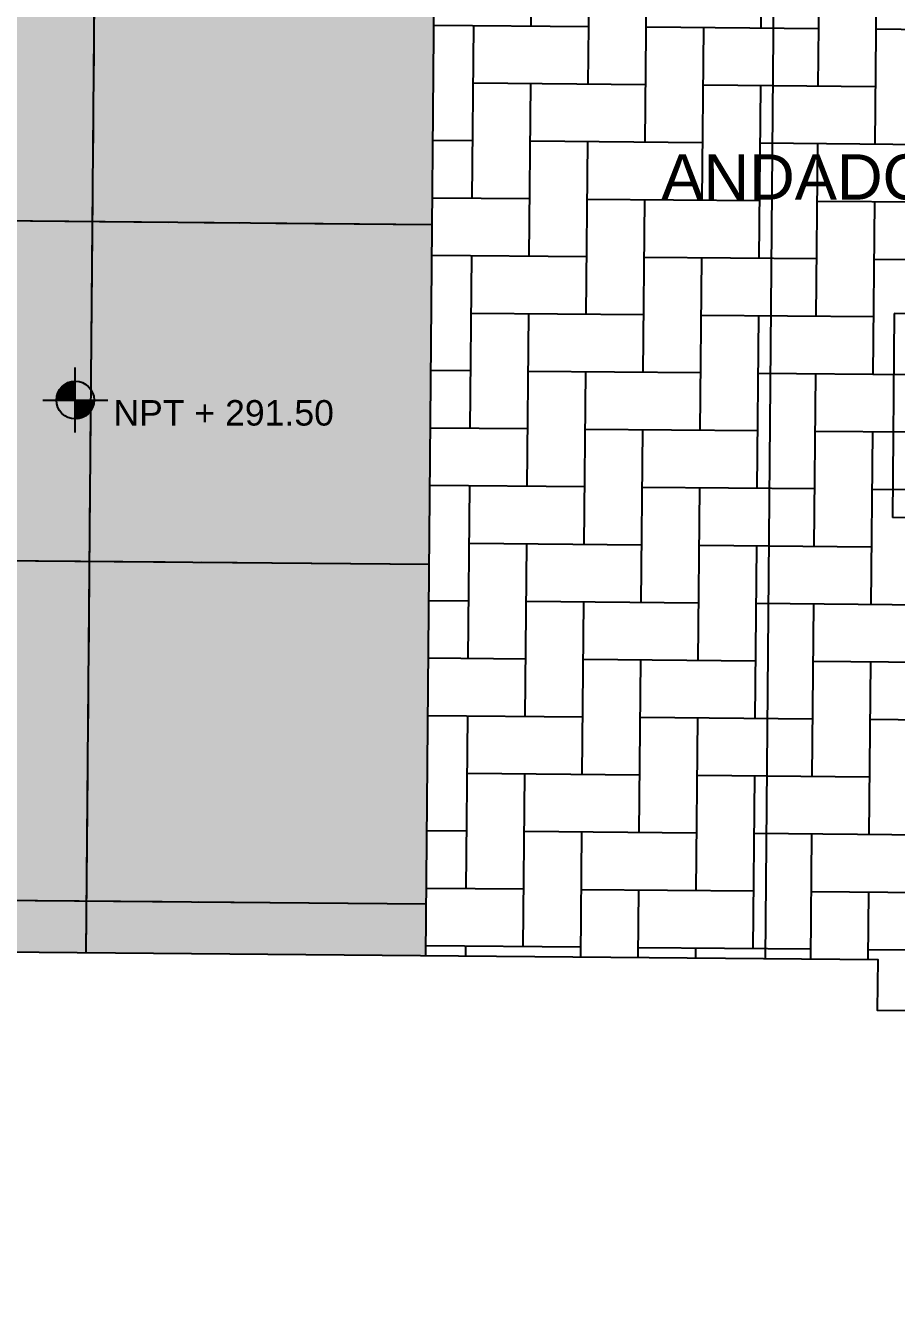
# Model space of a CAD drawing. Header units: millimetres. Extents: x 793 to 3159, y 750 to 2095.
# Drawn here: x 1258.79 to 1266.49, y 975.36 to 986.59 of the extents above; entities that cross this region are included whole.
import ezdxf

# ---------------------------------------------------------------- set-up
doc = ezdxf.new("R2010")
doc.units = ezdxf.units.MM
doc.linetypes.add('CENTER', pattern=[50.8, 31.75, -6.35, 6.35, -6.35])
doc.linetypes.add('CONTINUA', pattern=[0])
for name, color, linetype in [('A-NIVEL', 4, 'Continuous'), ('A-PISOS', 252, 'Continuous'), ('A-PROY', 252, 'Continuous'), ('A-TEXTO', 2, 'Continuous')]:
    doc.layers.add(name, color=color, linetype=linetype)
doc.layers.add('JUNTA DE AISLAMIENTO', color=7, linetype='Continuous', true_color=0x22d6dd)
doc.layers.add('JUNTA DE CONTROL', color=7, linetype='Continuous', true_color=0xf43e0b)
doc.styles.add('kobalt', font='arial.ttf', dxfattribs={"height": 0.15})
doc.styles.get("Standard").update_dxf_attribs({"font": 'arial.ttf'})
doc.linetypes.add('RAYACONTX', pattern='A,0.8,["X",Standard,S=0.08,R=0,X=0.025,Y=-0.04],0', length=0.8)

# ---------------------------------------------------------------- blocks, each defined once
blk = doc.blocks.new('A$C15914C01')
at = {"layer": 'A-PISOS', "linetype": 'CONTINUA', "ltscale": 0.5}
h = blk.add_hatch(dxfattribs=at)
h.set_pattern_fill('AR-HBONE', color=250, scale=0.005, angle=45)
h.set_pattern_definition([(90, (-2174.8441, -711.9263), (-0.508, 0.508), [1.524, -0.508]), (180, (-2174.8441, -711.4183), (-0.508, 0.508), [1.524, -0.508])])
h.paths.add_polyline_path([(87.06, -5.205), (82.817, -5.205), (82.817, -10.609), (86.809, -10.609), (86.809, -11.057), (88.817, -11.057), (88.817, -6.705), (87.06, -6.705)])
h.paths.add_polyline_path([(86.865, -0.9), (82.817, -0.9), (82.817, -5.205), (87.06, -5.205), (87.06, -4.905), (88.817, -4.905), (88.817, -1), (86.865, -1), (86.865, -0.813), (86.865, -0.813), (86.869, 39.985), (86.269, 39.985), (86.269, 40.585), (85.669, 40.585), (85.669, 41.185), (85.069, 41.185), (85.069, 42.885), (83.869, 42.885), (83.87, 47.185), (82.817, 47.185), (82.819, 37.369), (84.66, 37.366), (84.66, 32.569), (84.91, 32.569), (84.908, 8.899), (84.658, 8.899), (84.657, 4.099), (82.817, 4.099), (82.817, 0.901), (86.862, 0.9)])
h = blk.add_hatch(dxfattribs=at)
h.set_pattern_fill('AR-CONC', color=250, scale=0.01)
h.set_pattern_definition([(50, (-2174.8441, -711.9263), (1.8218467, -0.1593909), [0.1905, -2.0955]), (355, (-2174.8441, -711.9263), (-0.3524342, 1.9105685), [0.1524, -1.6764058]), (100.451445, (-2174.6923, -711.9396), (1.4694125, 1.7511775), [0.1619001, -1.7809024]), (46.1842, (-2174.844, -711.4183), (2.7107904, -0.4204233), [0.28575, -3.14325]), (96.63556, (-2174.6182, -711.4533), (2.3740413, 2.4742612), [0.2428502, -2.671356]), (351.18415, (-2174.844, -711.4183), (2.3740413, 2.4742612), [0.2285997, -2.5145973]), (21, (-2174.5901, -711.5453), (1.5161439, -1.022652), [0.1905, -2.0955]), (326, (-2174.5901, -711.5453), (0.6180203, 1.8418797), [0.1524, -1.6764]), (71.451445, (-2174.4638, -711.6305), (2.1341642, 0.8192277), [0.1619001, -1.7808994]), (37.5, (-2174.8441, -711.9263), (0.03088603, 0.84555039), [0, -1.65608, 0, -1.7018, 0, -1.68275]), (7.5, (-2174.8441, -711.9263), (0.66819663, 1.00180575), [0, -0.97028, 0, -1.61798, 0, -0.64135]), (327.5, (-2175.4105, -711.9263), (1.35590595, -0.05728744), [0, -0.635, 0, -1.9812, 0, -2.6289]), (317.5, (-2175.6645, -711.9263), (1.4812918, 0.2542649), [0, -0.8255, 0, -1.31572, 0, -1.8669])])
h.paths.add_polyline_path([(77.873, -5.695), (77.873, -5.205), (77.868, -5.695)])
h.paths.add_polyline_path([(82.817, -5.205), (77.967, -5.205), (77.968, -6.705), (73.817, -6.705), (73.817, -10.609), (82.817, -10.609)])
h.paths.add_polyline_path([(77.77, 0.901), (82.817, 0.901), (82.817, 4.099), (79.757, 4.099), (79.758, 8.899), (79.441, 8.899), (79.443, 32.569), (79.76, 32.569), (79.76, 37.369), (82.819, 37.385), (82.817, 40.209), (77.968, 40.209)])
h.paths.add_polyline_path([(82.817, -0.899), (77.772, -0.899), (77.772, -0.999), (73.817, -0.999), (73.817, -4.905), (77.97, -4.905), (77.967, -5.205), (82.817, -5.205)])
at = {"layer": 'A-PISOS', "color": 250, "linetype": 'CONTINUA', "ltscale": 0.5}
for p, q in [((79.817, -5.205), (79.817, -0.899)), ((82.817, -5.205), (82.817, -0.899)), ((85.817, -5.205), (85.817, -0.9)), ((73.817, -4.153), (82.817, -4.153)), ((79.817, -10.609), (79.817, -5.205)), ((82.817, -10.609), (82.817, -5.205)), ((85.817, -10.609), (85.817, -5.205)), ((77.862, -7.153), (82.817, -7.153)), ((76.817, -10.153), (82.817, -10.153))]:
    blk.add_line(p, q, dxfattribs=at)
blk = doc.blocks.new('NIVEL')
for p, q in [((0, -0.2554), (0, 0.2554)), ((-0.1484, 0), (0, 0.1484)), ((-0.1481, 0.0097), (-0.0097, 0.1481)), ((-0.147, 0.0203), (-0.0203, 0.147)), ((-0.145, 0.0318), (-0.0318, 0.145)), ((-0.1415, 0.0447), (-0.0447, 0.1415)), ((-0.1389, 0), (0, 0.1389)), ((-0.1358, 0.0599), (-0.0599, 0.1358)), ((-0.1294, 0), (0, 0.1294)), ((-0.1248, 0.0804), (-0.0804, 0.1248)), ((-0.12, 0), (0, 0.12)), ((-0.1105, 0), (0, 0.1105)), ((-0.1011, 0), (0, 0.1011)), ((-0.2554, 0), (0.2554, 0)), ((-0.0916, 0), (0, 0.0916)), ((-0.0821, 0), (0, 0.0821)), ((-0.0727, 0), (0, 0.0727)), ((-0.0632, 0), (0, 0.0632)), ((-0.0538, 0), (0, 0.0538)), ((-0.0443, 0), (0, 0.0443)), ((-0.0348, 0), (0, 0.0348)), ((-0.0254, 0), (0, 0.0254)), ((-0.0159, 0), (0, 0.0159)), ((-0.0065, 0), (0, 0.0065)), ((0, -0.003), (0.003, 0)), ((0, -0.0125), (0.0125, 0)), ((0, -0.0219), (0.0219, 0)), ((0, -0.0314), (0.0314, 0)), ((0, -0.0408), (0.0408, 0)), ((0, -0.0503), (0.0503, 0)), ((0, -0.0598), (0.0598, 0)), ((0, -0.0692), (0.0692, 0)), ((0, -0.0787), (0.0787, 0)), ((0, -0.0881), (0.0881, 0)), ((0, -0.0976), (0.0976, 0)), ((0, -0.1071), (0.1071, 0)), ((0, -0.1165), (0.1165, 0)), ((0, -0.126), (0.126, 0)), ((0, -0.1354), (0.1354, 0)), ((0, -0.1449), (0.1449, 0)), ((0.0061, -0.1483), (0.1483, -0.0061)), ((0.0163, -0.1475), (0.1475, -0.0163)), ((0.0274, -0.1458), (0.1458, -0.0274)), ((0.0398, -0.143), (0.143, -0.0398)), ((0.054, -0.1382), (0.1382, -0.054)), ((0.0718, -0.1299), (0.1299, -0.0718))]:
    blk.add_line(p, q)
blk.add_circle((0, 0), 0.1484)
blk = doc.blocks.new('A$C3E6A45EC')
at = {"layer": 'JUNTA DE CONTROL', "linetype": 'CENTER', "ltscale": 0.05}
for p, q in [((79.97, -10.376), (80.054, -0.666)), ((74.026, -3.868), (83.026, -3.946)), ((74, -6.868), (83, -6.946)), ((73.974, -9.868), (82.974, -9.946))]:
    blk.add_line(p, q, dxfattribs=at)

msp = doc.modelspace()

# ---------------------------------------------------------------- linework, layer by layer
at = {"layer": 'A-PROY', "linetype": 'CONTINUA', "ltscale": 0.5}
for p, q in [((1266.4658, 984.04963, 60.68669), (1266.45004, 982.2497, 60.68669)), ((1285.05788, 983.88686, 60.68669), (1266.4658, 984.04963, 60.68669)), ((1285.04213, 982.08693, 60.68669), (1266.45004, 982.2497, 60.68669))]:
    msp.add_line(p, q, dxfattribs=at)
at = {"layer": 'JUNTA DE AISLAMIENTO', "linetype": 'RAYACONTX', "elevation": 293.72089}
msp.add_lwpolyline([(1216.46758, 943.4295), (1208.10005, 954.35951), (1219.00841, 954.26467), (1219.1931, 975.50953), (1229.19562, 975.42257), (1229.21995, 978.22113), (1229.27101, 978.22069), (1229.2749, 978.66857), (1266.31959, 978.34652), (1266.31569, 977.89863), (1285.20956, 977.73436)], dxfattribs=at)

# ---------------------------------------------------------------- block references
at = {"layer": 'A-NIVEL', "linetype": 'CONTINUA', "xscale": 1.125, "yscale": 1.125, "zscale": 1.125}
msp.add_blockref('NIVEL', (1259.23132, 983.28603, 293.72089), dxfattribs=at)
at = {"layer": 'A-TEXTO', "linetype": 'CONTINUA', "ltscale": 0.5}
msp.add_blockref('A$C3E6A45EC', (1179.3582, 988.78314, 293.72089), dxfattribs=at)
at = {"layer": 'JUNTA DE CONTROL', "linetype": 'CENTER', "ltscale": 0.05, "rotation": 359.5035917933524}
msp.add_blockref('A$C15914C01', (1179.60612, 989.70753, 293.72089), dxfattribs=at)

# ---------------------------------------------------------------- texts
at = {"layer": 'A-TEXTO', "insert": (1264.37958, 985.45594, 293.72089), "char_height": 0.4, "width": 5.9859339, "attachment_point": 1, "style": 'kobalt'}
msp.add_mtext('\\pxqc;ANDADOR PEATONAL', dxfattribs=at)
at = {"layer": 'A-TEXTO', "insert": (1259.56822, 983.28554, 293.72089), "char_height": 0.225, "attachment_point": 1, "style": 'kobalt'}
msp.add_mtext_dynamic_manual_height_columns('NPT + 291.50', width=62.3352715, gutter_width=1.5, heights=[0], dxfattribs=at)

doc.saveas('drawing.dxf')
